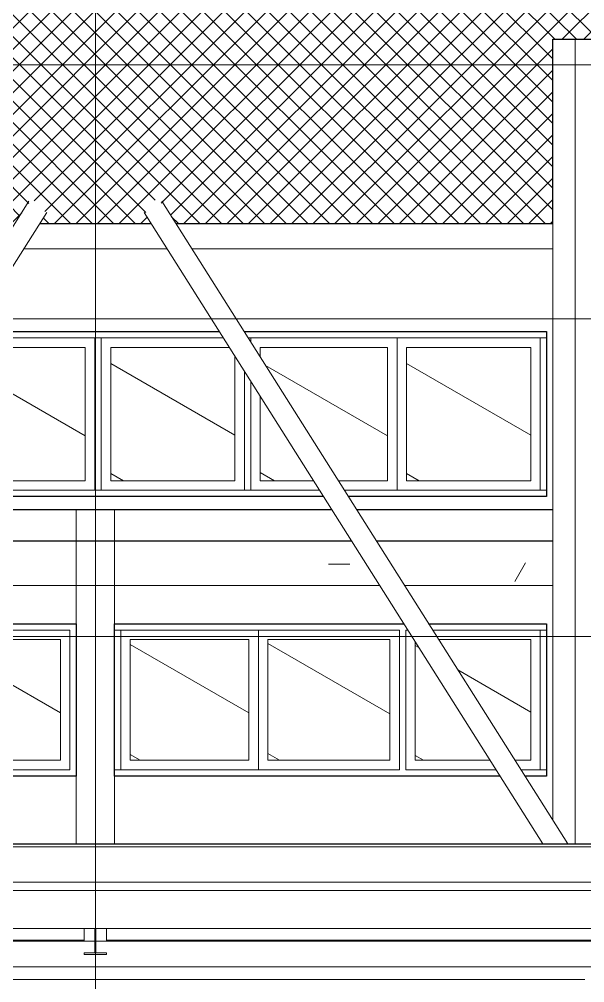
# Model space of a CAD drawing. Extents: x 692141 to 693595, y 1492301 to 1494225.
# Drawn here: x 692319.66 to 692324.11, y 1492379.99 to 1492387.57 of the extents above; entities that cross this region are included whole.
import ezdxf

# ---------------------------------------------------------------- set-up
doc = ezdxf.new("R2010")
doc.units = 0
doc.header["$MEASUREMENT"] = 0
doc.linetypes.add('Centre', pattern=[7937.5, 1587.5, -1190.625, 3968.75, -1190.625])
doc.linetypes.add('Grid Line', pattern=[5556.25, 3175, -793.75, 793.75, -793.75])
for name, color, linetype, lineweight in [('A-COLS', 52, 'Continuous', 5), ('A-FLOR', 192, 'Continuous', 5), ('A-FLOR-LEVL', 8, 'Grid Line', 5), ('A-GLAZ', 151, 'Continuous', 5), ('A-GLAZ-CWMG', 51, 'Continuous', 5), ('A-WALL-PATT', 111, 'Continuous', 5), ('S-BEAM', 12, 'Continuous', 5), ('S-GRID', 1, 'Continuous', 5)]:
    doc.layers.add(name, color=color, linetype=linetype, lineweight=lineweight)
doc.layers.add('A-WALL', color=2, linetype='Continuous')
pattern_1 = [(0, (212730.054, 1200), (4064, 1016), [167.64, -2880.36, 167.64, -2880.36, -16256]), (0, (212730.054, 1200), (4064, 1016), [-6096, 167.64, -5928.36, 167.64, -2880.36, -7112]), (0, (212730.054, 1200), (4064, 1016), [-15240, 167.64, -1864.36, 167.64, -4912.36]), (120, (214254.054, 1708), (-2911.881810244989, 3011.527240979959), [167.64, -2880.36, 167.64, -2880.36, -16256]), (120, (214254.054, 1708), (-2911.881810244989, 3011.527240979959), [-6095.999999999999, 167.64, -5928.359999999999, 167.64, -2880.36, -7111.999999999999]), (120, (214254.054, 1708), (-2911.881810244989, 3011.527240979959), [-15240, 167.64, -1864.36, 167.64, -4912.359999999999]), (240, (214762.054, 3740), (-1152.118189755009, -4027.527240979959), [167.64, -2880.36, 167.64, -2880.36, -16256]), (240, (214762.054, 3740), (-1152.118189755009, -4027.527240979959), [-6096, 167.64, -5928.36, 167.64, -2880.36, -7112]), (240, (214762.054, 3740), (-1152.118189755009, -4027.527240979959), [-15240, 167.64, -1864.36, 167.64, -4912.36])]

# ---------------------------------------------------------------- blocks, each defined once
blk = doc.blocks.new('M_Curtain Wall-Awning - M_Curtain Wall-Awning-105157-500_ELEVATION 4')
at = {"layer": 'A-GLAZ'}
h = blk.add_hatch(dxfattribs=at)
h.set_pattern_fill('FP_53', color=256, style=0, pattern_type=2)
h.set_pattern_definition([(150, (65470.47, 6850), (-374.9999999999999, -649.519052838329), [])])
h.paths.add_polyline_path([(65924.63631146724, 6925.000000000934), (65924.63631146724, 7875.000000000926), (65200.35907008549, 7875.000000000926), (65800.03580866296, 6925.000000000934)], flags=0)
h.paths.add_polyline_path([(65016.30297803065, 6925.000000000934), (65604.46411383415, 6925.000000000934), (65016.30297803065, 7856.757133583922), (65016.30297803065, 7833.333333437513)], flags=0)
at = {"layer": 'A-GLAZ', "color": 7}
for p, q in [((64957.44447484282, 7950.000000000934), (64941.3029780308, 7950.000000000934)), ((64941.3029780308, 7950.000000000934), (64941.3029780308, 6850.000000000933)), ((65999.63631146737, 7950.000000000934), (65153.01616967165, 7950.000000000934)), ((65999.63631146737, 6850.000000000933), (65999.63631146737, 7950.000000000934)), ((65016.30297803081, 7856.757133583901), (65016.30297803081, 6925.00000000094)), ((65016.30297803081, 6925.000000000936), (65016.30297803081, 7856.757133583903)), ((65924.63631146739, 7875.000000000938), (65200.35907008568, 7875.000000000938)), ((65200.35907008567, 7875.000000000938), (65924.63631146739, 7875.000000000938)), ((65924.63631146739, 6925.00000000094), (65924.63631146739, 7875.000000000938)), ((65924.63631146739, 7875.000000000938), (65924.63631146739, 6925.000000000936)), ((65016.30297803081, 6925.00000000094), (65604.46411383428, 6925.00000000094)), ((65604.4641138343, 6925.000000000936), (65016.30297803081, 6925.000000000936)), ((65800.03580866312, 6925.00000000094), (65924.63631146739, 6925.00000000094)), ((65924.63631146739, 6925.000000000936), (65800.03580866313, 6925.000000000936)), ((64941.3029780308, 6850.000000000933), (65651.8070142483, 6850.000000000933)), ((65847.37870907714, 6850.000000000933), (65999.63631146737, 6850.000000000933))]:
    blk.add_line(p, q, dxfattribs=at)
blk = doc.blocks.new('M_Curtain Wall-Awning - M_Curtain Wall-Awning-106978-500_ELEVATION 4')
at = {"layer": 'A-GLAZ'}
h = blk.add_hatch(dxfattribs=at)
h.set_pattern_fill('FP_54', color=256, style=0, pattern_type=2)
h.set_pattern_definition([(150, (64337.136, 6850), (-374.9999999999999, -649.519052838329), [])])
h.paths.add_polyline_path([(63990.52926616123, 6925.000000000934), (64816.30297803055, 6925.000000000934), (64816.30297803062, 7875.000000000926), (63857.96964489888, 7875.000000000926), (63857.96964489888, 6925.000000000934)], flags=0)
at = {"layer": 'A-GLAZ', "color": 7}
for p, q in [((64891.30297803078, 7950.000000000934), (63782.96964489903, 7950.000000000934)), ((63782.96964489903, 7950.000000000934), (63782.96964489903, 6850.000000000933)), ((64891.30297803078, 6850.000000000933), (64891.30297803078, 7950.000000000934)), ((63857.96964489904, 7875.000000000938), (63857.96964489904, 6925.00000000094)), ((64816.30297803079, 7875.000000000938), (63857.96964489904, 7875.000000000938)), ((63857.96964489903, 6925.000000000936), (63857.96964489903, 7875.000000000938)), ((63857.96964489903, 7875.000000000938), (64816.30297803079, 7875.000000000938)), ((64816.30297803079, 6925.00000000094), (64816.30297803079, 7875.000000000938)), ((64816.30297803079, 7875.000000000938), (64816.30297803079, 6925.000000000936)), ((63857.96964489904, 6925.00000000094), (64816.30297803079, 6925.00000000094)), ((64816.30297803079, 6925.000000000936), (63857.96964489903, 6925.000000000936)), ((63782.96964489903, 6850.000000000933), (64891.30297803078, 6850.000000000933))]:
    blk.add_line(p, q, dxfattribs=at)
blk = doc.blocks.new('M_Curtain Wall-Awning - M_Curtain Wall-Awning-105155-500_ELEVATION 4')
at = {"layer": 'A-GLAZ'}
h = blk.add_hatch(dxfattribs=at)
h.set_pattern_fill('FP_55', color=256, style=0, pattern_type=2)
h.set_pattern_definition([(150, (63241.303, 6850), (-374.9999999999999, -649.519052838329), [])])
h.paths.add_polyline_path([(62774.63631146232, 6925.000000000934), (63707.9696448989, 6925.000000000934), (63707.9696448989, 7875.000000000926), (62774.63631146232, 7875.000000000926), (62774.63631146232, 6941.66666656385)], flags=0)
at = {"layer": 'A-GLAZ', "color": 7}
for p, q in [((63782.96964489903, 7950.000000000934), (62699.63631146245, 7950.000000000934)), ((62699.63631146245, 7950.000000000934), (62699.63631146245, 6850.000000000933)), ((63782.96964489903, 6850.000000000933), (63782.96964489903, 7950.000000000934)), ((62774.63631146246, 7875.000000000938), (62774.63631146246, 6925.00000000094)), ((63707.96964489904, 7875.000000000938), (62774.63631146246, 7875.000000000938)), ((62774.63631146245, 6925.000000000936), (62774.63631146245, 7875.000000000938)), ((62774.63631146245, 7875.000000000938), (63707.96964489904, 7875.000000000938)), ((63707.96964489904, 6925.00000000094), (63707.96964489904, 7875.000000000938)), ((63707.96964489904, 7875.000000000938), (63707.96964489904, 6925.000000000936)), ((62774.63631146246, 6925.00000000094), (63707.96964489904, 6925.00000000094)), ((63707.96964489904, 6925.000000000936), (62774.63631146245, 6925.000000000936)), ((62699.63631146245, 6850.000000000933), (63782.96964489903, 6850.000000000933))]:
    blk.add_line(p, q, dxfattribs=at)
blk = doc.blocks.new('Rectangular Mullion - 50 x 200mm-37003-500_ELEVATION 4')
at = {"layer": 'A-GLAZ-CWMG', "color": 7}
for p, q in [((65999.63631146737, 7950.000000000934), (66049.63631146737, 7950.000000000934)), ((65999.63631146737, 6850.000000000933), (65999.63631146737, 7950.000000000934)), ((66049.63631146737, 6850.000000000933), (66049.63631146737, 7950.000000000934)), ((66049.63631146737, 6850.000000000933), (65999.63631146737, 6850.000000000933))]:
    blk.add_line(p, q, dxfattribs=at)
blk = doc.blocks.new('M_Curtain Wall-Awning - M_Curtain Wall-Awning-105142-500_ELEVATION 4')
at = {"layer": 'A-GLAZ'}
h = blk.add_hatch(dxfattribs=at)
h.set_pattern_fill('FP_59', color=256, style=0, pattern_type=2)
h.set_pattern_definition([(150, (51259.636, 6850), (-374.9999999999999, -649.519052838329), [])])
h.paths.add_polyline_path([(51744.63631155824, 6925.000000000934), (51744.63631155831, 7875.000000000926), (50774.63631161975, 7875.000000000926), (50774.63631161975, 6925.000000000934), (51431.08224062134, 6925.000000000934)], flags=0)
at = {"layer": 'A-GLAZ', "color": 7}
for p, q in [((51819.63631155845, 7950.000000000934), (50699.63631161992, 7950.000000000934)), ((50699.63631161992, 7950.000000000934), (50699.63631161992, 6850.000000000933)), ((51819.63631155845, 6850.000000000933), (51819.63631155845, 7950.000000000934)), ((50774.63631161993, 7875.000000000938), (50774.63631161993, 6925.00000000094)), ((51744.63631155846, 7875.000000000938), (50774.63631161993, 7875.000000000938)), ((50774.63631161992, 6925.000000000936), (50774.63631161992, 7875.000000000938)), ((50774.63631161992, 7875.000000000938), (51744.63631155846, 7875.000000000938)), ((51744.63631155846, 6925.00000000094), (51744.63631155846, 7875.000000000938)), ((51744.63631155846, 7875.000000000938), (51744.63631155846, 6925.000000000936)), ((50774.63631161993, 6925.00000000094), (51744.63631155846, 6925.00000000094)), ((51744.63631155846, 6925.000000000936), (50774.63631161992, 6925.000000000936)), ((50699.63631161992, 6850.000000000933), (51819.63631155845, 6850.000000000933))]:
    blk.add_line(p, q, dxfattribs=at)
blk = doc.blocks.new('Rectangular Mullion - 50 x 200mm-V136-500_ELEVATION 4')
at = {"layer": 'A-GLAZ-CWMG', "color": 7}
for p, q in [((62649.63631146246, 7950.000000000934), (62699.63631146245, 7950.000000000934)), ((62649.63631146246, 7950.000000000934), (62649.63631146246, 6850.000000000933)), ((62699.63631146245, 7950.000000000934), (62699.63631146245, 6850.000000000933)), ((62699.63631146245, 6850.000000000933), (62649.63631146246, 6850.000000000933))]:
    blk.add_line(p, q, dxfattribs=at)
blk = doc.blocks.new('HAVI-DC_R19_AR_102_MEZZANINE FLOOR_rvt-2-500_ELEVATION 4')
at = {"layer": 'A-WALL', "color": 7}
for p, q in [((64513.83955889219, 8650), (60483.69521861689, 8650)), ((66099.63631146733, 8650), (64711.14909914145, 8650)), ((60073.390081695, 8000.000000000934), (62349.63631146245, 8000.000000000934)), ((62349.63631146245, 8000.000000000934), (62349.63631146245, 6800.000000000934)), ((62649.63631146246, 6800.000000000934), (62649.63631146246, 8000.000000000934)), ((62649.63631146246, 8000.000000000934), (64925.88254123346, 8000.000000000934)), ((65121.45423606229, 8000.000000000934), (66049.63631146737, 8000.000000000934)), ((66049.63631146737, 8000.000000000934), (66049.63631146737, 6800.000000000934)), ((62349.63631146245, 6800.000000000934), (59315.90367506893, 6800.000000000934)), ((65683.36894785763, 6800.000000000934), (62649.63631146246, 6800.000000000934)), ((66049.63631146737, 6800.000000000934), (65878.94064268646, 6800.000000000934))]:
    blk.add_line(p, q, dxfattribs=at)
at = {"lineweight": 5}
for name, p in [('M_Curtain Wall-Awning - M_Curtain Wall-Awning-105142-500_ELEVATION 4', (10479.9999997516, 0)), ('Rectangular Mullion - 50 x 200mm-V136-500_ELEVATION 4', (0, 0)), ('M_Curtain Wall-Awning - M_Curtain Wall-Awning-105155-500_ELEVATION 4', (0, 0)), ('M_Curtain Wall-Awning - M_Curtain Wall-Awning-106978-500_ELEVATION 4', (0, 0)), ('M_Curtain Wall-Awning - M_Curtain Wall-Awning-105157-500_ELEVATION 4', (0, 0)), ('Rectangular Mullion - 50 x 200mm-37003-500_ELEVATION 4', (0, 0))]:
    blk.add_blockref(name, p, dxfattribs=at)
blk = doc.blocks.new('M_Curtain Wall-Awning - M_Curtain Wall-Awning-121572-500_ELEVATION 4')
at = {"layer": 'A-GLAZ'}
h = blk.add_hatch(dxfattribs=at)
h.set_pattern_fill('FP_100', color=256, style=0, pattern_type=2)
h.set_pattern_definition([(150, (65436.478, 9050), (-374.9999999999999, -649.519052838329), [])])
h.paths.add_polyline_path([(64948.32036216708, 9125), (65924.63631131487, 9125), (65924.63631131487, 10174.99999999997), (64948.32036216708, 10174.99999999997), (64948.32036216708, 9670.6769050771)], flags=0)
at = {"layer": 'A-GLAZ', "color": 7}
for p, q in [((65999.63631131499, 10250), (64873.32036216717, 10250)), ((64873.32036216717, 10250), (64873.32036216717, 9050)), ((65999.63631131499, 9050), (65999.63631131499, 10250)), ((64948.32036216718, 10175), (64948.32036216718, 9125.000000000007)), ((65924.63631131499, 10175), (64948.32036216718, 10175)), ((64948.32036216717, 9125.000000000002), (64948.32036216717, 10175)), ((64948.32036216717, 10175), (65924.63631131499, 10175)), ((65924.63631131499, 9125.000000000007), (65924.63631131499, 10175)), ((65924.63631131499, 10175), (65924.63631131499, 9125.000000000002)), ((64948.32036216718, 9125.000000000007), (65924.63631131499, 9125.000000000007)), ((65924.63631131499, 9125.000000000002), (64948.32036216717, 9125.000000000002)), ((64873.32036216717, 9050), (65999.63631131499, 9050))]:
    blk.add_line(p, q, dxfattribs=at)
blk = doc.blocks.new('M_Curtain Wall-Awning - M_Curtain Wall-Awning-122644-500_ELEVATION 4')
at = {"layer": 'A-GLAZ'}
h = blk.add_hatch(dxfattribs=at)
h.set_pattern_fill('FP_101', color=256, style=0, pattern_type=2)
h.set_pattern_definition([(150, (64297.662, 9050), (-374.9999999999999, -649.519052838329), [])])
h.paths.add_polyline_path([(63797.00441286681, 9125), (64215.73903502377, 9125), (63797.00441286681, 9788.353879613102), (63797.00441286681, 9670.6769050771)], flags=0)
h.paths.add_polyline_path([(64798.32036201461, 9125), (64798.32036201461, 10174.99999999997), (63797.00441286681, 10174.99999999997), (63797.00441286681, 10098.17598564993), (64411.31072985257, 9125), (64513.83955889205, 9125)], flags=0)
at = {"layer": 'A-GLAZ', "color": 7}
for p, q in [((64873.32036201476, 10250), (63722.00441286695, 10250)), ((63722.00441286695, 10250), (63722.00441286695, 10216.98999896159)), ((64873.32036201476, 9050), (64873.32036201476, 10250)), ((63797.00441286697, 10175), (63797.00441286697, 10098.17598564997)), ((64798.32036201478, 10175), (63797.00441286697, 10175)), ((63797.00441286696, 10098.17598564998), (63797.00441286696, 10175)), ((63797.00441286696, 10175), (64798.32036201478, 10175)), ((64798.32036201478, 9125.000000000007), (64798.32036201478, 10175)), ((64798.32036201478, 10175), (64798.32036201478, 9125.000000000002)), ((63722.00441286695, 9907.167892924741), (63722.00441286695, 9050)), ((63797.00441286697, 9788.353879613127), (63797.00441286697, 9125.000000000007)), ((63797.00441286696, 9125.000000000002), (63797.00441286696, 9788.35387961314)), ((63797.00441286697, 9125.000000000007), (64215.73903502389, 9125.000000000007)), ((64215.73903502394, 9125.000000000002), (63797.00441286696, 9125.000000000002)), ((64411.31072985272, 9125.000000000007), (64798.32036201478, 9125.000000000007)), ((64798.32036201478, 9125.000000000002), (64411.31072985277, 9125.000000000002)), ((63722.00441286695, 9050), (64263.08193543792, 9050)), ((64458.65363026675, 9050), (64873.32036201476, 9050))]:
    blk.add_line(p, q, dxfattribs=at)
blk = doc.blocks.new('M_Curtain Wall-Awning - M_Curtain Wall-Awning-V144-500_ELEVATION 4')
at = {"layer": 'A-GLAZ'}
h = blk.add_hatch(dxfattribs=at)
h.set_pattern_fill('FP_102', color=256, style=0, pattern_type=2)
h.set_pattern_definition([(150, (63108.846, 9050), (-374.9999999999999, -649.519052838329), [])])
h.paths.add_polyline_path([(63597.00441286677, 9125), (63597.00441286677, 10105.19124844407), (63552.93842922761, 10174.99999999997), (62620.68846371897, 10174.99999999997), (62620.68846371897, 9125), (62943.90868069956, 9125)], flags=0)
at = {"layer": 'A-GLAZ', "color": 7}
for p, q in [((63505.59552881378, 10250), (62545.68846371914, 10250)), ((62545.68846371914, 10250), (62545.68846371914, 9050)), ((62620.68846371915, 10175), (62620.68846371915, 9125.000000000007)), ((63552.93842922779, 10175), (62620.68846371915, 10175)), ((62620.68846371914, 9125.000000000002), (62620.68846371914, 10175)), ((62620.68846371914, 10175), (63552.9384292278, 10175)), ((63597.00441286695, 9125.000000000007), (63597.00441286695, 10105.19124844411)), ((63597.00441286695, 10105.19124844411), (63597.00441286695, 9125.000000000002)), ((63672.00441286695, 9050), (63672.00441286695, 9986.377235132519)), ((62620.68846371915, 9125.000000000007), (63597.00441286695, 9125.000000000007)), ((63597.00441286695, 9125.000000000002), (62620.68846371914, 9125.000000000002)), ((62545.68846371914, 9050), (63672.00441286695, 9050))]:
    blk.add_line(p, q, dxfattribs=at)
blk = doc.blocks.new('M_Curtain Wall-Awning - M_Curtain Wall-Awning-V145-500_ELEVATION 4')
at = {"layer": 'A-GLAZ'}
h = blk.add_hatch(dxfattribs=at)
h.set_pattern_fill('FP_103', color=256, style=0, pattern_type=2)
h.set_pattern_definition([(150, (61920.03, 9050), (-374.9999999999999, -649.519052838329), [])])
h.paths.add_polyline_path([(62420.68846371897, 9125), (62420.68846371897, 10174.99999999997), (61446.33419370402, 10174.99999999997), (61419.37251457115, 10132.28766262149), (61419.37251457115, 9125), (61897.28809523791, 9125)], flags=0)
at = {"layer": 'A-GLAZ', "color": 7}
for p, q in [((62495.68846371913, 10250), (61493.67709411833, 10250)), ((62495.68846371913, 9050), (62495.68846371913, 10250)), ((62420.68846371914, 10175), (61446.33419370423, 10175)), ((61446.33419370422, 10175), (62420.68846371914, 10175)), ((62420.68846371914, 9125.000000000007), (62420.68846371914, 10175)), ((62420.68846371914, 10175), (62420.68846371914, 9125.000000000002)), ((61419.37251457133, 10132.28766262145), (61419.37251457133, 9125.000000000007)), ((61419.37251457132, 9125.000000000002), (61419.37251457132, 10132.28766262145)), ((61344.37251457131, 10013.47364931016), (61344.37251457131, 9050)), ((61419.37251457133, 9125.000000000007), (62420.68846371914, 9125.000000000007)), ((62420.68846371914, 9125.000000000002), (61419.37251457132, 9125.000000000002)), ((61344.37251457131, 9050), (62495.68846371913, 9050))]:
    blk.add_line(p, q, dxfattribs=at)
blk = doc.blocks.new('Rectangular Mullion - 50 x 200mm-122640-500_ELEVATION 4')
at = {"layer": 'A-GLAZ-CWMG', "color": 7}
for p, q in [((66049.63631146737, 10300), (64873.32036201476, 10300)), ((66049.63631146737, 10250), (64873.32036201476, 10250)), ((66049.63631146737, 10300), (66049.63631146737, 10250))]:
    blk.add_line(p, q, dxfattribs=at)
blk = doc.blocks.new('Rectangular Mullion - 50 x 200mm-122641-500_ELEVATION 4')
at = {"layer": 'A-GLAZ-CWMG', "color": 7}
for p, q in [((64873.32036201476, 10300), (63697.00441286695, 10300)), ((64873.32036201476, 10250), (63701.16722364259, 10250))]:
    blk.add_line(p, q, dxfattribs=at)
blk = doc.blocks.new('Rectangular Mullion - 50 x 200mm-121007-500_ELEVATION 4')
at = {"layer": 'A-GLAZ-CWMG', "color": 7}
for p, q in [((63474.03359520443, 10300), (62520.68846371913, 10300)), ((63505.59552881378, 10250), (62520.68846371913, 10250)), ((63697.00441286695, 10300), (63669.60529003326, 10300))]:
    blk.add_line(p, q, dxfattribs=at)
blk = doc.blocks.new('Rectangular Mullion - 50 x 200mm-122651-500_ELEVATION 4')
at = {"layer": 'A-GLAZ-CWMG', "color": 7}
for p, q in [((62520.68846371913, 10250), (61493.67709411832, 10250)), ((62520.68846371913, 10300), (61525.23902772776, 10300))]:
    blk.add_line(p, q, dxfattribs=at)
blk = doc.blocks.new('Rectangular Mullion - 50 x 200mm-122642-500_ELEVATION 4')
at = {"layer": 'A-GLAZ-CWMG', "color": 7}
for p, q in [((64873.32036201476, 9050), (66049.63631146737, 9050)), ((66049.63631146737, 9050), (66049.63631146737, 9000)), ((64873.32036201476, 9000), (66049.63631146737, 9000))]:
    blk.add_line(p, q, dxfattribs=at)
blk = doc.blocks.new('Rectangular Mullion - 50 x 200mm-122643-500_ELEVATION 4')
at = {"layer": 'A-GLAZ-CWMG', "color": 7}
for p, q in [((63697.00441286695, 9050), (64263.0819354379, 9050)), ((64458.65363026672, 9050), (64873.32036201476, 9050)), ((63697.00441286695, 9000), (64294.64386904725, 9000)), ((64490.21556387607, 9000), (64873.32036201476, 9000))]:
    blk.add_line(p, q, dxfattribs=at)
blk = doc.blocks.new('Rectangular Mullion - 50 x 200mm-121009-500_ELEVATION 4')
at = {"layer": 'A-GLAZ-CWMG', "color": 7}
for p, q in [((62520.68846371913, 9050), (63697.00441286695, 9050)), ((62520.68846371913, 9000), (63697.00441286695, 9000))]:
    blk.add_line(p, q, dxfattribs=at)
blk = doc.blocks.new('Rectangular Mullion - 50 x 200mm-122652-500_ELEVATION 4')
at = {"layer": 'A-GLAZ-CWMG', "color": 7}
for p, q in [((61344.37251457132, 9050), (62520.68846371913, 9050)), ((61344.37251457132, 9000), (62520.68846371913, 9000))]:
    blk.add_line(p, q, dxfattribs=at)
blk = doc.blocks.new('Rectangular Mullion - 50 x 200mm-75961-500_ELEVATION 4')
at = {"layer": 'A-GLAZ-CWMG', "color": 7}
for p, q in [((65999.63631146737, 10250), (66049.63631146737, 10250)), ((65999.63631146737, 9050), (65999.63631146737, 10250)), ((66049.63631146737, 9050), (66049.63631146737, 10250)), ((66049.63631146737, 9050), (65999.63631146737, 9050))]:
    blk.add_line(p, q, dxfattribs=at)
blk = doc.blocks.new('HAVI-DC_R19_AR_103_LEVEL 2 FLOOR_rvt-2-500_ELEVATION 4')
at = {"layer": 'A-FLOR', "color": 7}
for p, q in [((60641.50488666399, 8900), (64357.7677362659, 8900)), ((64553.33943109473, 8900), (66099.63631146734, 8900)), ((64513.83955889219, 8650), (60483.69521861689, 8650)), ((66099.63631146734, 8650), (64711.14909914145, 8650))]:
    blk.add_line(p, q, dxfattribs=at)
at = {"layer": 'A-WALL', "color": 7}
for p, q in [((61525.23902772776, 10300), (63474.03359520438, 10300)), ((63669.60529003321, 10300), (66049.63631146737, 10300)), ((66049.63631146737, 10300), (66049.63631146737, 9000)), ((64294.64386904722, 9000), (60704.62875388284, 9000)), ((66049.63631146737, 9000), (64490.21556387606, 9000)), ((60641.50488666395, 8899.99999999991), (64357.76773626595, 8899.99999999991)), ((64553.33943109478, 8899.99999999991), (66099.63631146733, 8899.99999999991))]:
    blk.add_line(p, q, dxfattribs=at)
at = {"lineweight": 5}
for name in ['M_Curtain Wall-Awning - M_Curtain Wall-Awning-V145-500_ELEVATION 4', 'Rectangular Mullion - 50 x 200mm-122651-500_ELEVATION 4', 'Rectangular Mullion - 50 x 200mm-121007-500_ELEVATION 4', 'M_Curtain Wall-Awning - M_Curtain Wall-Awning-V144-500_ELEVATION 4', 'Rectangular Mullion - 50 x 200mm-122641-500_ELEVATION 4', 'M_Curtain Wall-Awning - M_Curtain Wall-Awning-122644-500_ELEVATION 4', 'Rectangular Mullion - 50 x 200mm-122640-500_ELEVATION 4', 'M_Curtain Wall-Awning - M_Curtain Wall-Awning-121572-500_ELEVATION 4', 'Rectangular Mullion - 50 x 200mm-75961-500_ELEVATION 4', 'Rectangular Mullion - 50 x 200mm-122652-500_ELEVATION 4', 'Rectangular Mullion - 50 x 200mm-121009-500_ELEVATION 4', 'Rectangular Mullion - 50 x 200mm-122643-500_ELEVATION 4', 'Rectangular Mullion - 50 x 200mm-122642-500_ELEVATION 4']:
    blk.add_blockref(name, (0, 0), dxfattribs=at)
blk = doc.blocks.new('HAVI-DC_R19_AR_120_STRUCTURE_rvt-2-500_ELEVATION 4')
at = {"layer": 'S-BEAM'}
h = blk.add_hatch(dxfattribs=at)
h.set_pattern_fill('FP_109', color=256, style=0, pattern_type=2)
h.set_pattern_definition(pattern_1)
h.paths.add_polyline_path([(59649.56025583679, 8299.999999999984), (60067.18998852181, 8299.999999999984), (60445.93319183488, 8900.000000000022), (50582.33631146234, 8900.000000000022), (50582.33631146234, 8299.999999999984), (59520.2334240425, 8299.999999999984)], flags=0)
h.paths.add_polyline_path([(66099.63631146718, 8299.999999999984), (66099.63631146718, 8900.000000000022), (64553.33943109457, 8900.000000000022), (64932.08263440667, 8299.999999999984), (66083.77043708453, 8299.999999999984)], flags=0)
h.paths.add_polyline_path([(42899.6363114671, 8299.999999999984), (50416.93631146233, 8299.999999999984), (50416.93631146233, 8900.000000000022), (42899.6363114671, 8900.000000000022), (42899.6363114671, 8893.673849618533)], flags=0)
h.paths.add_polyline_path([(64631.31600888485, 8299.999999999984), (64736.51093957786, 8299.999999999984), (64357.76773626576, 8900.000000000022), (60641.50488666382, 8900.000000000022), (60262.76168335074, 8299.999999999984), (64513.83955889204, 8299.999999999984)], flags=0)
h = blk.add_hatch(dxfattribs=at)
h.set_pattern_fill('FP_109', color=256, style=0, pattern_type=2)
h.set_pattern_definition(pattern_1)
h.paths.add_polyline_path([(66083.77043708453, 5200.000000000931), (66349.63631146633, 5200.000000000931), (66349.63631146633, 5300.000000000008), (58649.75461878083, 5300.000000000008), (58649.75461878083, 5200.000000000931), (65560.4601443537, 5200.000000000931)], flags=0)
at = {"layer": 'S-BEAM', "color": 7}
for p, q in [((60641.50488666399, 8899.999999999998), (64357.76773626589, 8899.999999999998)), ((64553.33943109473, 8899.999999999998), (66099.63631146734, 8899.999999999998)), ((64736.51093957802, 8299.999999999998), (60262.76168335094, 8299.999999999998)), ((66099.63631146734, 8299.999999999998), (64932.08263440686, 8299.999999999998)), ((58649.75461878099, 5200.000000000933), (66349.63631146649, 5200.000000000933))]:
    blk.add_line(p, q, dxfattribs=at)
blk = doc.blocks.new('M_Rectangular Column - 200 x 300mm-V158-500_ELEVATION 4')
at = {"layer": 'A-COLS'}
for p, q in [((62349.63631146753, 8900.000000000002), (62649.63631146753, 8900.000000000002)), ((62349.63631146753, 8900.000000000002), (62349.63631146753, 6266.47714666522)), ((62649.63631146753, 6266.47714666522), (62649.63631146753, 8900.000000000002))]:
    blk.add_line(p, q, dxfattribs=at)
blk = doc.blocks.new('Walls 2 - Walls 2-316770-500_ELEVATION 4')
at = {"layer": 'A-WALL-PATT'}
h = blk.add_hatch(dxfattribs=at)
h.set_pattern_fill('FP_50', color=49, style=0, pattern_type=2)
h.set_pattern_definition([(45, (266899.66, 0), (-84.8528137423857, 84.8528137423857), []), (135, (266899.66, 0), (-84.8528137423857, -84.85281374238569), [])])
h.paths.add_polyline_path([(165725.033616764, 9099.999999999663), (159938.7526985987, 9422.33144578243), (160166.8933036091, 9099.999999999663), (164466.1054704802, 9099.999999999663)], flags=0)
h.paths.add_polyline_path([(109518.5247337433, 9099.999999999663), (111964.2575772016, 9099.999999999663), (110500.3483715241, 11168.30331996044), (109035.9069201185, 9099.999999999663), (109439.2276390238, 9099.999999999663)], flags=0)
h.paths.add_polyline_path([(99575.62917185752, 9099.999999999663), (108833.2465033203, 9099.999999999663), (110431.2569855498, 11347.14811610698), (110451.3893613049, 11360.12131372091), (110491.6162692514, 11378.03770539385), (110535.4815488925, 11369.04402118268), (110573.4719991573, 11343.44292353153), (110613.2310564947, 11295.11208163809), (112166.893303609, 9099.999999999663), (122416.9363114623, 9099.999999999663), (122422.0920828179, 11304.83352235996), (122434.280801053, 11333.57159757265), (122465.2814898869, 11364.3526064163), (122487.866874337, 11372.89807580033), (122511.4057485874, 11372.89807580037), (122533.9911330375, 11364.35260641644), (122553.7932941595, 11347.93515054572), (122569.2079786273, 11324.9028557513), (122578.9863803801, 11296.52298055726), (122582.3363114623, 11269.05679897658), (122582.3363114623, 9099.999999999663), (132833.2465033204, 9099.999999999663), (134081.3427552906, 10862.74826084876), (49899.63631146726, 15552.18721658816), (49899.63631146726, 14546.68701532904), (32099.64734712276, 14546.68701532904), (32099.64734712276, 12231.99238689879), (32479.64734712274, 12231.99238689879), (32479.64734712274, 12057.47501844791), (42369.6363114671, 12057.47501844791), (42369.6363114671, 12231.99238689883), (42929.63631146718, 12231.99238689883), (42929.63631146718, 11150.00000000003), (50416.93631146233, 11150.00000000003), (50422.09208281825, 11304.83352236068), (50434.28080105393, 11333.57159757383), (50465.281489887, 11364.3526064163), (50487.86687433705, 11372.89807580044), (50511.40574858748, 11372.8980758004), (50533.99113303752, 11364.35260641637), (50553.79329415954, 11347.93515054572), (50569.2079786274, 11324.90285575126), (50578.98638038018, 11296.52298055719), (50582.33631146234, 11239.82652702776), (50582.33631146234, 11150.00000000003), (61866.22020425883, 11150.00000000003), (61966.94550729638, 11301.06777850591), (61997.14501371959, 11322.75017457541), (62029.28265719483, 11332.99879199162), (62059.48216361817, 11330.57749624065), (62084.10102681731, 11315.77833132467), (62100.16984855504, 11290.38629494489), (62105.750491779, 11257.4640414353), (62095.71540026084, 11211.10251214242), (62068.16693325013, 11150.00000000003), (62937.48072384544, 11150.00000000003), (62899.10277437821, 11220.98248044986), (62893.52213115423, 11257.46404143513), (62899.10277437823, 11290.38629494489), (62915.17159611599, 11315.77833132481), (62943.90868069955, 11330.90768150253), (62969.98996573844, 11332.99879199159), (63002.12760921371, 11322.75017457537), (63032.32711563678, 11301.06777850595), (63074.06582815055, 11243.44578068922), (63133.05241867427, 11150.00000000003), (66099.63631146724, 11150.00000000003), (66099.6363114672, 12600.00000000005), (74899.63631066507, 12600.00000000005), (74899.6363106651, 9099.999999999663), (84572.18092627234, 9099.999999999663), (85969.561560856, 11302.94603136955), (85997.14501371968, 11322.75017457551), (86029.28265719484, 11332.99879199166), (86059.48216361826, 11330.57749624072), (86084.1010268173, 11315.77833132485), (86100.16984855503, 11290.38629494499), (86105.75049177906, 11257.46404143523), (86095.71540026092, 11211.10251214239), (86077.27075843433, 11174.52140533927), (84767.75262110129, 9099.999999999663), (88231.52000182866, 9099.999999999663), (86899.10277437826, 11220.98248044968), (86893.52213115424, 11257.4640414353), (86899.10277437823, 11290.38629494499), (86915.17159611596, 11315.77833132485), (86939.79045931506, 11330.57749624076), (86969.98996573802, 11332.99879199173), (87016.18214631766, 11312.65941230302), (87032.32711563677, 11301.06777850605), (87074.06582815057, 11243.44578068926), (88427.09169665749, 9099.999999999663), (98416.93631146228, 9099.999999999663), (98422.09208281749, 11304.83352235881), (98434.28080105287, 11333.57159757241), (98465.28148988695, 11364.35260641633), (98487.866874337, 11372.8980758004), (98511.40574858742, 11372.89807580044), (98533.99113303746, 11364.35260641637), (98553.79329415949, 11347.93515054568), (98569.20797862735, 11324.90285575123), (98578.98638038014, 11296.52298055723), (98582.33631146229, 11269.0567989764), (98582.33631146229, 9099.999999999663), (99453.05272110083, 9099.999999999663)], flags=0)
h.paths.add_polyline_path([(159964.2575772017, 9099.999999999663), (159727.7995432287, 9434.082834372779), (157365.6204265807, 9565.670743884175), (157035.9069201187, 9099.999999999663), (159756.3128359027, 9099.999999999663)], flags=0)
h.paths.add_polyline_path([(156833.2465033204, 9099.999999999663), (157170.6500664448, 9576.531792449972), (146582.3363114622, 10166.36601054505), (146582.3363114622, 9099.999999999663), (156616.4510795178, 9099.999999999663)], flags=0)
h.paths.add_polyline_path([(145637.1689076169, 9099.999999999663), (146416.9363114623, 9099.999999999663), (146416.9363114623, 10175.57980812701), (134953.6436132292, 10814.15573644956), (136166.893303609, 9099.999999999663), (145626.9349321704, 9099.999999999663)], flags=0)
h.paths.add_polyline_path([(135732.8838347653, 9099.999999999663), (135964.2575772016, 9099.999999999663), (134742.6904578592, 10825.90712503998), (134276.3131154265, 10851.88721228307), (133035.9069201186, 9099.999999999663), (135684.0393702846, 9099.999999999663)], flags=0)
at = {"layer": 'A-WALL', "color": 7}
for p, q in [((66099.63631146737, 11150), (66099.63631146736, 12600)), ((66099.63631146736, 12600), (74899.63631066521, 12600)), ((62061.7918990879, 11150), (62937.48072384558, 11150)), ((63132.29445635589, 11150), (66099.63631146737, 11150))]:
    blk.add_line(p, q, dxfattribs=at)
blk = doc.blocks.new('H-Wide Flange Beams - H250x125x29_6-2029779-500_ELEVATION 4')
at = {"layer": 'S-BEAM', "color": 90, "lineweight": 9}
for p, q in [((50588.2546187808, 5509.000000001149), (50588.2546187808, 5599.999999999982)), ((62411.2546187808, 5599.999999999982), (62411.2546187808, 5509.000000001149)), ((50588.2546187808, 5500.000000001148), (50588.2546187808, 5509.000000001149)), ((50588.2546187808, 5509.000000001149), (62411.2546187808, 5509.000000001149)), ((50588.2546187808, 5509.000000001149), (62411.2546187808, 5509.000000001149)), ((50588.2546187808, 5500.000000001148), (62411.2546187808, 5500.000000001148)), ((62411.2546187808, 5509.000000001149), (62411.2546187808, 5500.000000001148))]:
    blk.add_line(p, q, dxfattribs=at)
blk = doc.blocks.new('H-Wide Flange Beams - H350x175x57_8-2030133-500_ELEVATION 4')
at = {"layer": 'S-BEAM', "color": 90, "lineweight": 9}
for p, q in [((62495.6363114673, 5600.000000000015), (62495.6363114673, 5409.000000001149)), ((62503.6363114673, 5409.000000001149), (62503.6363114673, 5600.000000000015)), ((62495.6363114673, 5409.000000001149), (62411.6363114673, 5409.000000001149)), ((62411.6363114673, 5409.000000001149), (62411.6363114673, 5396.000000001148)), ((62411.6363114673, 5396.000000001148), (62587.6363114673, 5396.000000001148)), ((62587.6363114673, 5409.000000001149), (62503.6363114673, 5409.000000001149)), ((62587.6363114673, 5396.000000001148), (62587.6363114673, 5409.000000001149))]:
    blk.add_line(p, q, dxfattribs=at)
blk = doc.blocks.new('H-Wide Flange Beams - H250x125x29_6-2029820-500_ELEVATION 4')
at = {"layer": 'S-BEAM', "color": 90, "lineweight": 9}
for p, q in [((70999.63631146733, 5750.000000001148), (72799.6363114673, 5750.000000001148)), ((70999.63631146733, 5741.000000001149), (72799.6363114673, 5741.000000001149)), ((70999.63631146733, 5741.000000001149), (71149.63631146731, 5741.000000001149)), ((71199.63631146731, 5741.000000001149), (71360.35059739929, 5741.000000001149)), ((71410.3505973993, 5741.000000001149), (71596.06488302651, 5741.000000001149)), ((71646.06488302651, 5741.000000001149), (71831.77916865372, 5741.000000001149)), ((71881.77916865372, 5741.000000001149), (72067.4934542809, 5741.000000001149)), ((72117.4934542809, 5741.000000001149), (72303.20773990812, 5741.000000001149)), ((72353.20773990812, 5741.000000001149), (72538.92202553531, 5741.000000001149)), ((72588.92202553531, 5741.000000001149), (72799.6363114673, 5741.000000001149)), ((73049.63631149071, 5750.000000001148), (74249.63631149073, 5750.000000001148)), ((73049.63631149071, 5741.000000001149), (74249.63631149073, 5741.000000001149)), ((73049.63631149071, 5741.000000001149), (74249.63631149073, 5741.000000001149)), ((62587.63631146718, 5509.000000001149), (62587.63631146718, 5599.999999999982)), ((62587.63631146718, 5500.000000001148), (62587.63631146718, 5509.000000001149)), ((62587.63631146718, 5509.000000001149), (71149.63631146731, 5509.000000001149)), ((62587.63631146718, 5509.000000001149), (72799.6363114673, 5509.000000001149)), ((62587.63631146718, 5500.000000001148), (72799.6363114673, 5500.000000001148)), ((71199.63631146731, 5509.000000001149), (71360.35059739929, 5509.000000001149)), ((71410.3505973993, 5509.000000001149), (71596.06488302651, 5509.000000001149)), ((71646.06488302651, 5509.000000001149), (71831.77916865372, 5509.000000001149)), ((71881.77916865372, 5509.000000001149), (72067.4934542809, 5509.000000001149)), ((72117.4934542809, 5509.000000001149), (72303.20773990812, 5509.000000001149)), ((72353.20773990812, 5509.000000001149), (72538.92202553531, 5509.000000001149)), ((72588.92202553531, 5509.000000001149), (72799.6363114673, 5509.000000001149)), ((73049.63631149071, 5509.000000001149), (74249.63631149073, 5509.000000001149)), ((73049.63631149071, 5509.000000001149), (74249.63631149073, 5509.000000001149)), ((73049.63631149071, 5500.000000001148), (74249.63631149073, 5500.000000001148))]:
    blk.add_line(p, q, dxfattribs=at)
blk = doc.blocks.new('Pipes - PIP165_6___x11_11-2213011-500_ELEVATION 4')
at = {"layer": 'S-BEAM', "color": 90, "lineweight": 9}
for p, q in [((61976.86592385019, 11325.30307052959), (58783.53936483783, 6266.47714666521)), ((58979.13577542712, 6266.477146665209), (62116.7312716732, 11237.01465408462))]:
    blk.add_line(p, q, dxfattribs=at)
blk = doc.blocks.new('Pipes - PIP165_6___x11_11-2213039-500_ELEVATION 4')
at = {"layer": 'S-BEAM', "color": 90, "lineweight": 9}
for p, q in [((66215.73325808739, 6266.477146665201), (63022.40669908305, 11325.30307052953)), ((62882.54135126001, 11237.01465408467), (66020.13684749822, 6266.477146665196))]:
    blk.add_line(p, q, dxfattribs=at)

msp = doc.modelspace()

# ---------------------------------------------------------------- hatches: boundary and pattern name
at = {"layer": 'A-WALL-PATT'}
h = msp.add_hatch(dxfattribs=at)
h.set_pattern_fill('FP_42', color=8, scale=0.001, style=0, pattern_type=2)
h.set_pattern_definition([(90, (692332.5330524234, 1492380.613383746), (-0.5, 3.061616997868383e-17), [])])
h.paths.add_polyline_path([(692330.8080527348, 1492380.613383746), (692330.8830527348, 1492380.613383746), (692330.8830527348, 1492381.763383746), (692330.8080527348, 1492381.763383746), (692330.8080527348, 1492381.441289269)], flags=0)
h.paths.add_polyline_path([(692330.5580527348, 1492380.613383746), (692330.5580527348, 1492381.362583746), (692330.4080527348, 1492381.362583746), (692330.4080527348, 1492380.613383746)], flags=0)
h.paths.add_polyline_path([(692328.7580527348, 1492380.613383746), (692328.9080527348, 1492380.613383746), (692328.9080527348, 1492386.613383746), (692328.8580527348, 1492386.613383746), (692328.8580527348, 1492386.713383746), (692332.2580527348, 1492386.713383746), (692332.2637624132, 1492383.858681541), (692332.2924075564, 1492383.84892215), (692332.3122097175, 1492383.8325455), (692332.3322667609, 1492383.79791898), (692332.3391082893, 1492383.767801826), (692332.3407527348, 1492383.72332903), (692332.3407527348, 1492380.613383746), (692332.3580527348, 1492380.613383746), (692332.3580527348, 1492380.714860893), (692332.408052734, 1492380.714860893), (692332.408052734, 1492380.779860893), (692332.3580527348, 1492380.779860893), (692332.3580527348, 1492381.079860893), (692332.408052734, 1492381.079860893), (692332.408052734, 1492387.413383747), (692323.8580527348, 1492387.413383747), (692323.8580527348, 1492381.263760571), (692323.9773856339, 1492381.079860893), (692328.7580527348, 1492381.078383746), (692328.7580527348, 1492380.778383747), (692328.7080527348, 1492380.778383747), (692328.7080527348, 1492380.713383746), (692328.7580527348, 1492380.713383746)], flags=0)
h.paths.add_polyline_path([(692328.9580527348, 1492380.613383746), (692329.0080527348, 1492380.613383746), (692329.0080527348, 1492382.063383746), (692329.0326527348, 1492382.063383746), (692329.0326527348, 1492382.963383746), (692329.1187670208, 1492382.963383746), (692329.1187670208, 1492386.413383747), (692329.1080527349, 1492386.417883746), (692329.1080527349, 1492386.613383746), (692328.9580527348, 1492386.608883746), (692328.9580527348, 1492380.635605969)], flags=0)
h.paths.add_polyline_path([(692331.9330527348, 1492380.613383746), (692332.0080527348, 1492380.613383746), (692332.0080527348, 1492381.763383746), (692331.9330527348, 1492381.763383746), (692331.9330527348, 1492381.441289269)], flags=0)
h.paths.add_polyline_path([(692330.5580527348, 1492381.413383747), (692330.5580527348, 1492381.763383746), (692330.4080527348, 1492381.763383746), (692330.4080527348, 1492381.413383747)], flags=0)
h.paths.add_polyline_path([(692330.2973384489, 1492382.063383746), (692330.2973384489, 1492382.343383746), (692330.1116241632, 1492382.343383746), (692330.1116241632, 1492382.063383746), (692330.1219103732, 1492382.063383746)], flags=0)
h.paths.add_polyline_path([(692329.640195592, 1492382.063383746), (692329.7196945259, 1492382.063383746), (692329.7196945259, 1492382.343383746), (692329.640195592, 1492382.343383746), (692329.640195592, 1492382.300699456)], flags=0)
h.paths.add_polyline_path([(692329.1687670207, 1492382.063383746), (692329.3544813064, 1492382.063383746), (692329.3544813064, 1492382.343383746), (692329.1687670207, 1492382.343383746), (692329.1687670207, 1492382.163129552)], flags=0)
h.paths.add_polyline_path([(692329.590195592, 1492382.063383746), (692329.590195592, 1492382.343383746), (692329.4044813063, 1492382.343383746), (692329.4044813063, 1492382.063383746)], flags=0)
h.paths.add_polyline_path([(692329.8259098777, 1492382.063383746), (692329.8259098777, 1492382.343383746), (692329.7396945258, 1492382.343383746), (692329.7396945258, 1492382.063383746)], flags=0)
h.paths.add_polyline_path([(692330.0616241633, 1492382.063383746), (692330.0616241633, 1492382.343383746), (692329.8759098776, 1492382.343383746), (692329.8759098776, 1492382.063383746)], flags=0)
h.paths.add_polyline_path([(692330.4696945259, 1492382.063383746), (692330.4696945259, 1492382.343383746), (692330.3473384489, 1492382.343383746), (692330.3473384489, 1492382.063383746), (692330.4080527348, 1492382.063383746)], flags=0)
h.paths.add_polyline_path([(692330.4896945258, 1492382.063383746), (692330.5580527348, 1492382.063383746), (692330.5580527348, 1492382.343383746), (692330.4896945258, 1492382.343383746)], flags=0)
h.paths.add_polyline_path([(692329.0834527349, 1492382.063383746), (692329.1187670208, 1492382.063383746), (692329.1187670208, 1492382.343383746), (692329.0834527349, 1492382.343383746), (692329.0834527349, 1492382.138233569)], flags=0)
h.paths.add_polyline_path([(692329.640195592, 1492382.363383746), (692329.7196945259, 1492382.363383746), (692329.7196945259, 1492382.643383747), (692329.640195592, 1492382.643383747)], flags=0)
h.paths.add_polyline_path([(692329.4044813063, 1492382.363383746), (692329.590195592, 1492382.363383746), (692329.590195592, 1492382.643383747), (692329.4044813063, 1492382.643383747)], flags=0)
h.paths.add_polyline_path([(692330.5580527348, 1492382.363383746), (692330.5580527348, 1492382.643383747), (692330.4896945258, 1492382.643383747), (692330.4896945258, 1492382.363383746)], flags=0)
h.paths.add_polyline_path([(692329.1687670207, 1492382.363383746), (692329.3544813064, 1492382.363383746), (692329.3544813064, 1492382.643383747), (692329.1687670207, 1492382.643383747)], flags=0)
h.paths.add_polyline_path([(692330.1116241632, 1492382.363383746), (692330.2973384489, 1492382.363383746), (692330.2973384489, 1492382.643383747), (692330.1116241632, 1492382.643383747), (692330.1116241632, 1492382.438269359)], flags=0)
h.paths.add_polyline_path([(692330.4696945259, 1492382.363383746), (692330.4696945259, 1492382.643383747), (692330.3473384489, 1492382.643383747), (692330.3473384489, 1492382.363383746)], flags=0)
h.paths.add_polyline_path([(692329.7396945258, 1492382.363383746), (692329.8259098777, 1492382.363383746), (692329.8259098777, 1492382.643383747), (692329.7396945258, 1492382.643383747)], flags=0)
h.paths.add_polyline_path([(692329.0834527349, 1492382.363383746), (692329.1187670208, 1492382.363383746), (692329.1187670208, 1492382.643383747), (692329.0834527349, 1492382.643383747)], flags=0)
h.paths.add_polyline_path([(692329.8759098776, 1492382.363383746), (692330.0616241633, 1492382.363383746), (692330.0616241633, 1492382.643383747), (692329.8759098776, 1492382.643383747), (692329.8759098776, 1492382.369484407)], flags=0)
h.paths.add_polyline_path([(692329.8259098777, 1492382.663383747), (692329.8259098777, 1492382.912583746), (692329.7396945258, 1492382.912583746), (692329.7396945258, 1492382.663383747)], flags=0)
h.paths.add_polyline_path([(692329.8759098776, 1492382.663383747), (692330.0616241633, 1492382.663383747), (692330.0616241633, 1492382.912583746), (692329.8759098776, 1492382.912583746)], flags=0)
h.paths.add_polyline_path([(692330.1116241632, 1492382.663383747), (692330.2973384489, 1492382.663383747), (692330.2973384489, 1492382.912583746), (692330.1116241632, 1492382.912583746)], flags=0)
h.paths.add_polyline_path([(692329.1187670208, 1492382.663383747), (692329.1187670208, 1492382.912583746), (692329.0834527349, 1492382.912583746), (692329.0834527349, 1492382.663383747)], flags=0)
h.paths.add_polyline_path([(692329.7196945259, 1492382.663383747), (692329.7196945259, 1492382.912583746), (692329.640195592, 1492382.912583746), (692329.640195592, 1492382.663383747)], flags=0)
h.paths.add_polyline_path([(692329.590195592, 1492382.663383747), (692329.590195592, 1492382.912583746), (692329.4044813063, 1492382.912583746), (692329.4044813063, 1492382.663383747)], flags=0)
h.paths.add_polyline_path([(692329.3544813064, 1492382.663383747), (692329.3544813064, 1492382.912583746), (692329.1687670207, 1492382.912583746), (692329.1687670207, 1492382.663383747)], flags=0)
h.paths.add_polyline_path([(692330.5580527348, 1492382.663383747), (692330.5580527348, 1492382.912583746), (692330.4896945258, 1492382.912583746), (692330.4896945258, 1492382.663383747)], flags=0)
h.paths.add_polyline_path([(692330.4696945259, 1492382.663383747), (692330.4696945259, 1492382.912583746), (692330.3473384489, 1492382.912583746), (692330.3473384489, 1492382.663383747)], flags=0)
h.paths.add_polyline_path([(692329.640195592, 1492382.963383746), (692329.8259098777, 1492382.963383746), (692329.8259098777, 1492386.413383747), (692329.640195592, 1492386.413383747), (692329.640195592, 1492383.164934331)], flags=0)
h.paths.add_polyline_path([(692330.3473384489, 1492382.963383746), (692330.5580527348, 1492382.963383746), (692330.5580527348, 1492386.413383747), (692330.3473384489, 1492386.413383747), (692330.3473384489, 1492383.313383746)], flags=0)
h.paths.add_polyline_path([(692329.1687670207, 1492382.963383746), (692329.3544813064, 1492382.963383746), (692329.3544813064, 1492386.413383747), (692329.1687670207, 1492386.413383747), (692329.1687670207, 1492384.61628156)], flags=0)
h.paths.add_polyline_path([(692329.4044813063, 1492382.963383746), (692329.590195592, 1492382.963383746), (692329.590195592, 1492386.413383747), (692329.4044813063, 1492386.413383747), (692329.4044813063, 1492383.060918063)], flags=0)
h.paths.add_polyline_path([(692330.1219103732, 1492382.963383746), (692330.2973384489, 1492382.963383746), (692330.2973384489, 1492386.413383747), (692330.1116241632, 1492386.413383747), (692330.1116241632, 1492382.963383746)], flags=0)
h.paths.add_polyline_path([(692330.0616241633, 1492382.963383746), (692330.0616241633, 1492386.413383747), (692329.8759098776, 1492386.413383747), (692329.8759098776, 1492382.963383746)], flags=0)
h.paths.add_polyline_path([(692331.9483753154, 1492383.613383746), (692332.0080527348, 1492383.613383746), (692332.0080527348, 1492386.413383747), (692330.8080527348, 1492386.413383747), (692330.8080527348, 1492383.613383746), (692331.9330527348, 1492383.613383746)], flags=0)
h.paths.add_polyline_path([(692331.1685309587, 1492383.713383746), (692330.8830527348, 1492383.713383746), (692330.8830527348, 1492385.763383746), (692331.9330527348, 1492385.763383746), (692331.9330527348, 1492383.713383746)], flags=0)

# ---------------------------------------------------------------- linework, layer by layer
at = {"layer": 'A-FLOR-LEVL', "linetype": 'Centre'}
for p, q in [((692278.3000830481, 1492387.213383747), (692547.7862502306, 1492387.213383747)), ((692278.3000830481, 1492385.213383747), (692547.7862502306, 1492385.213383747)), ((692278.3000830481, 1492382.713383747), (692547.7862502306, 1492382.713383747)), ((692278.3000830481, 1492380.313383746), (692547.7862502306, 1492380.313383746))]:
    msp.add_line(p, q, dxfattribs=at)
at = {"layer": 'A-WALL-PATT', "color": 8}
for p, q in [((692332.408052734, 1492387.413383747), (692323.8580527348, 1492387.413383747)), ((692323.8580527348, 1492387.413383747), (692323.8580527348, 1492381.263760571)), ((692319.8202083224, 1492385.963383746), (692320.6958971472, 1492385.963383746)), ((692320.8907108797, 1492385.963383746), (692323.8580527348, 1492385.963383746)), ((692323.8580527348, 1492385.963383746), (692323.8580527348, 1492385.763383746)), ((692320.8221448816, 1492385.763383746), (692319.693960588, 1492385.763383746)), ((692323.8580527348, 1492385.763383746), (692321.0167882432, 1492385.763383746)), ((692328.7580527348, 1492381.055860893), (692300.6580527348, 1492381.055860893)), ((692300.7580527348, 1492381.079860893), (692328.7580527348, 1492381.079860893)), ((692328.7580527348, 1492381.078383747), (692300.7580527348, 1492381.078383747)), ((692328.7080527348, 1492380.778383747), (692300.6580527348, 1492380.778383747)), ((692328.7580527348, 1492380.778383747), (692300.6580527348, 1492380.778383747)), ((692328.7580527348, 1492380.713383747), (692300.6580527348, 1492380.713383747)), ((692328.7080527348, 1492380.713383747), (692300.6580527348, 1492380.713383747)), ((692328.7580527348, 1492380.413383747), (692300.6580527348, 1492380.413383747)), ((692300.6580527348, 1492380.113383746), (692328.4580527348, 1492380.113383746))]:
    msp.add_line(p, q, dxfattribs=at)
at = {"layer": 'S-GRID', "linetype": 'Grid Line'}
msp.add_line((692320.2580527348, 1492366.092463748), (692320.2580527348, 1492428.913383747), dxfattribs=at)

# ---------------------------------------------------------------- block references
at = {"layer": 'A-WALL-PATT', "color": 8, "xscale": 0.001, "yscale": 0.001, "zscale": 0.001}
for name in ['Walls 2 - Walls 2-316770-500_ELEVATION 4', 'Pipes - PIP165_6___x11_11-2213011-500_ELEVATION 4', 'Pipes - PIP165_6___x11_11-2213039-500_ELEVATION 4', 'HAVI-DC_R19_AR_103_LEVEL 2 FLOOR_rvt-2-500_ELEVATION 4', 'HAVI-DC_R19_AR_120_STRUCTURE_rvt-2-500_ELEVATION 4', 'M_Rectangular Column - 200 x 300mm-V158-500_ELEVATION 4', 'HAVI-DC_R19_AR_102_MEZZANINE FLOOR_rvt-2-500_ELEVATION 4', 'H-Wide Flange Beams - H250x125x29_6-2029820-500_ELEVATION 4', 'H-Wide Flange Beams - H250x125x29_6-2029779-500_ELEVATION 4', 'H-Wide Flange Beams - H350x175x57_8-2030133-500_ELEVATION 4']:
    msp.add_blockref(name, (692257.7584164233, 1492374.813383746), dxfattribs=at)

doc.saveas('drawing.dxf')
